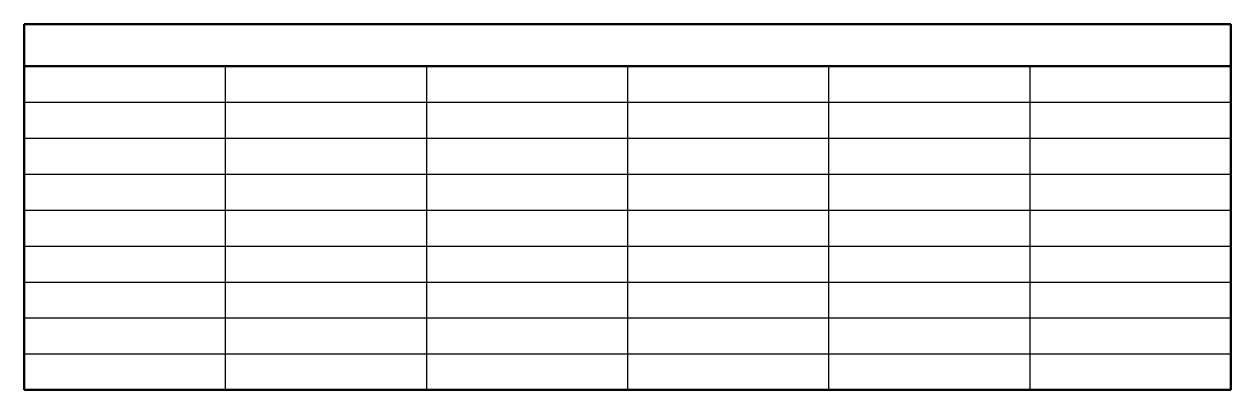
# Model space of a CAD drawing. Header units: millimetres. Extents: x 178 to 564, y 94 to 211.
import ezdxf

# ---------------------------------------------------------------- set-up
doc = ezdxf.new("R2010")
doc.units = ezdxf.units.MM

# ---------------------------------------------------------------- blocks, each defined once
blk = doc.blocks.new('*T1')
at = {"color": 0, "linetype": 'ByBlock', "lineweight": 50, "transparency": 16777216}
for p, q in [((0, 0), (386.28, 0)), ((0, 0), (0, -117.19)), ((386.28, 0), (386.28, -117.19)), ((0, -13.52), (386.28, -13.52)), ((0, -117.19), (386.28, -117.19))]:
    blk.add_line(p, q, dxfattribs=at)
at = {"color": 0, "linetype": 'ByBlock', "lineweight": -2, "transparency": 16777216}
for p, q in [((64.38, -13.52), (64.38, -117.19)), ((128.76, -13.52), (128.76, -117.19)), ((193.14, -13.52), (193.14, -117.19)), ((257.52, -13.52), (257.52, -117.19)), ((321.9, -13.52), (321.9, -117.19)), ((0, -25.04), (386.28, -25.04)), ((0, -36.56), (386.28, -36.56)), ((0, -48.08), (386.28, -48.08)), ((0, -59.6), (386.28, -59.6)), ((0, -71.12), (386.28, -71.12)), ((0, -82.64), (386.28, -82.64)), ((0, -94.16), (386.28, -94.16)), ((0, -105.68), (386.28, -105.68))]:
    blk.add_line(p, q, dxfattribs=at)

msp = doc.modelspace()

# ---------------------------------------------------------------- block references
msp.add_blockref('*T1', (178.1, 211.38))

doc.saveas('drawing.dxf')
